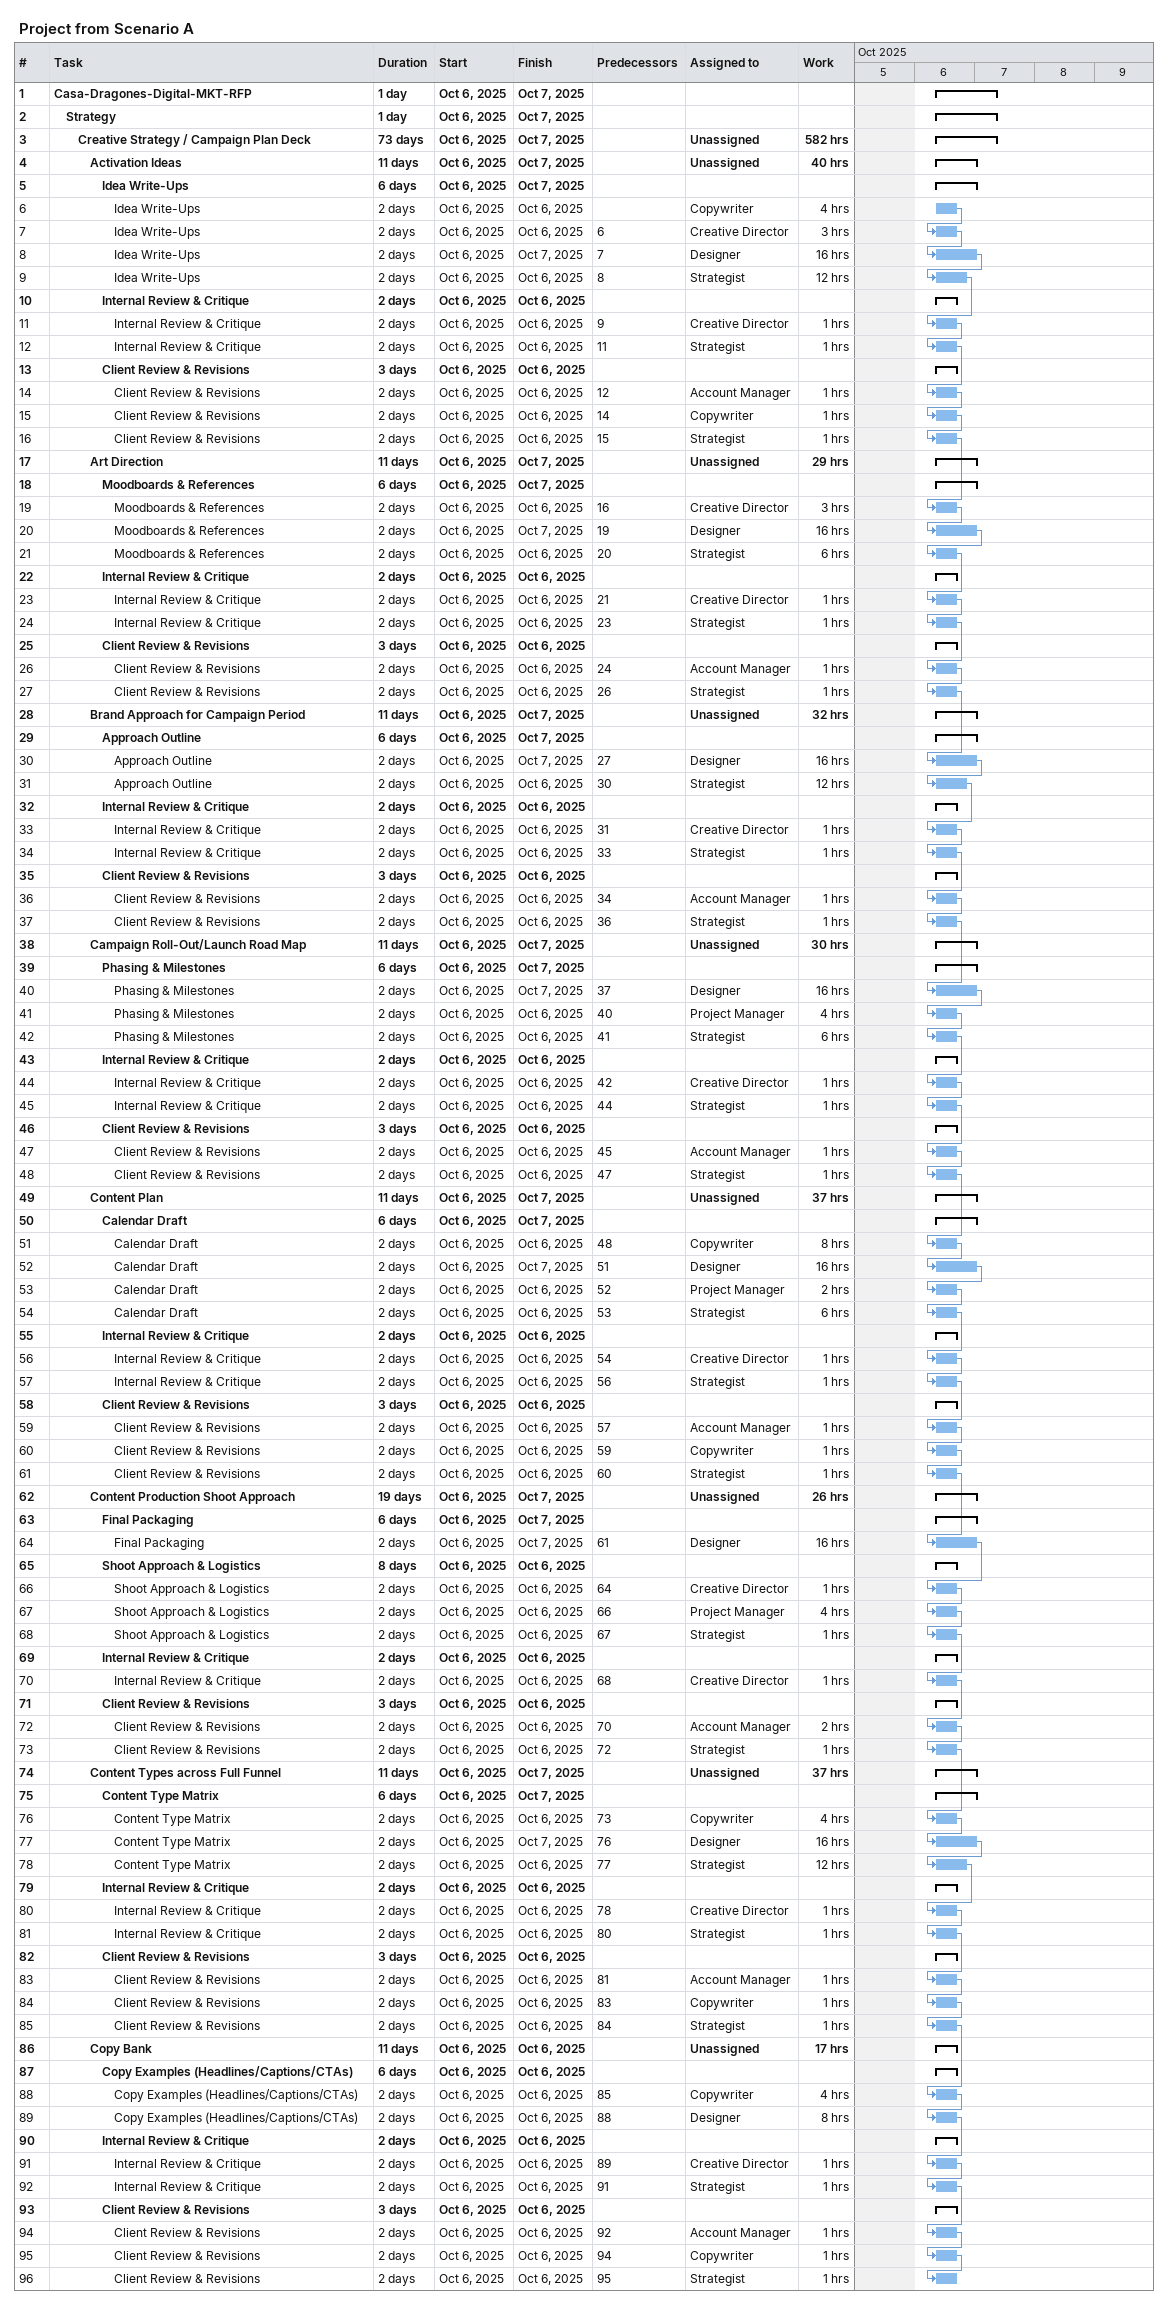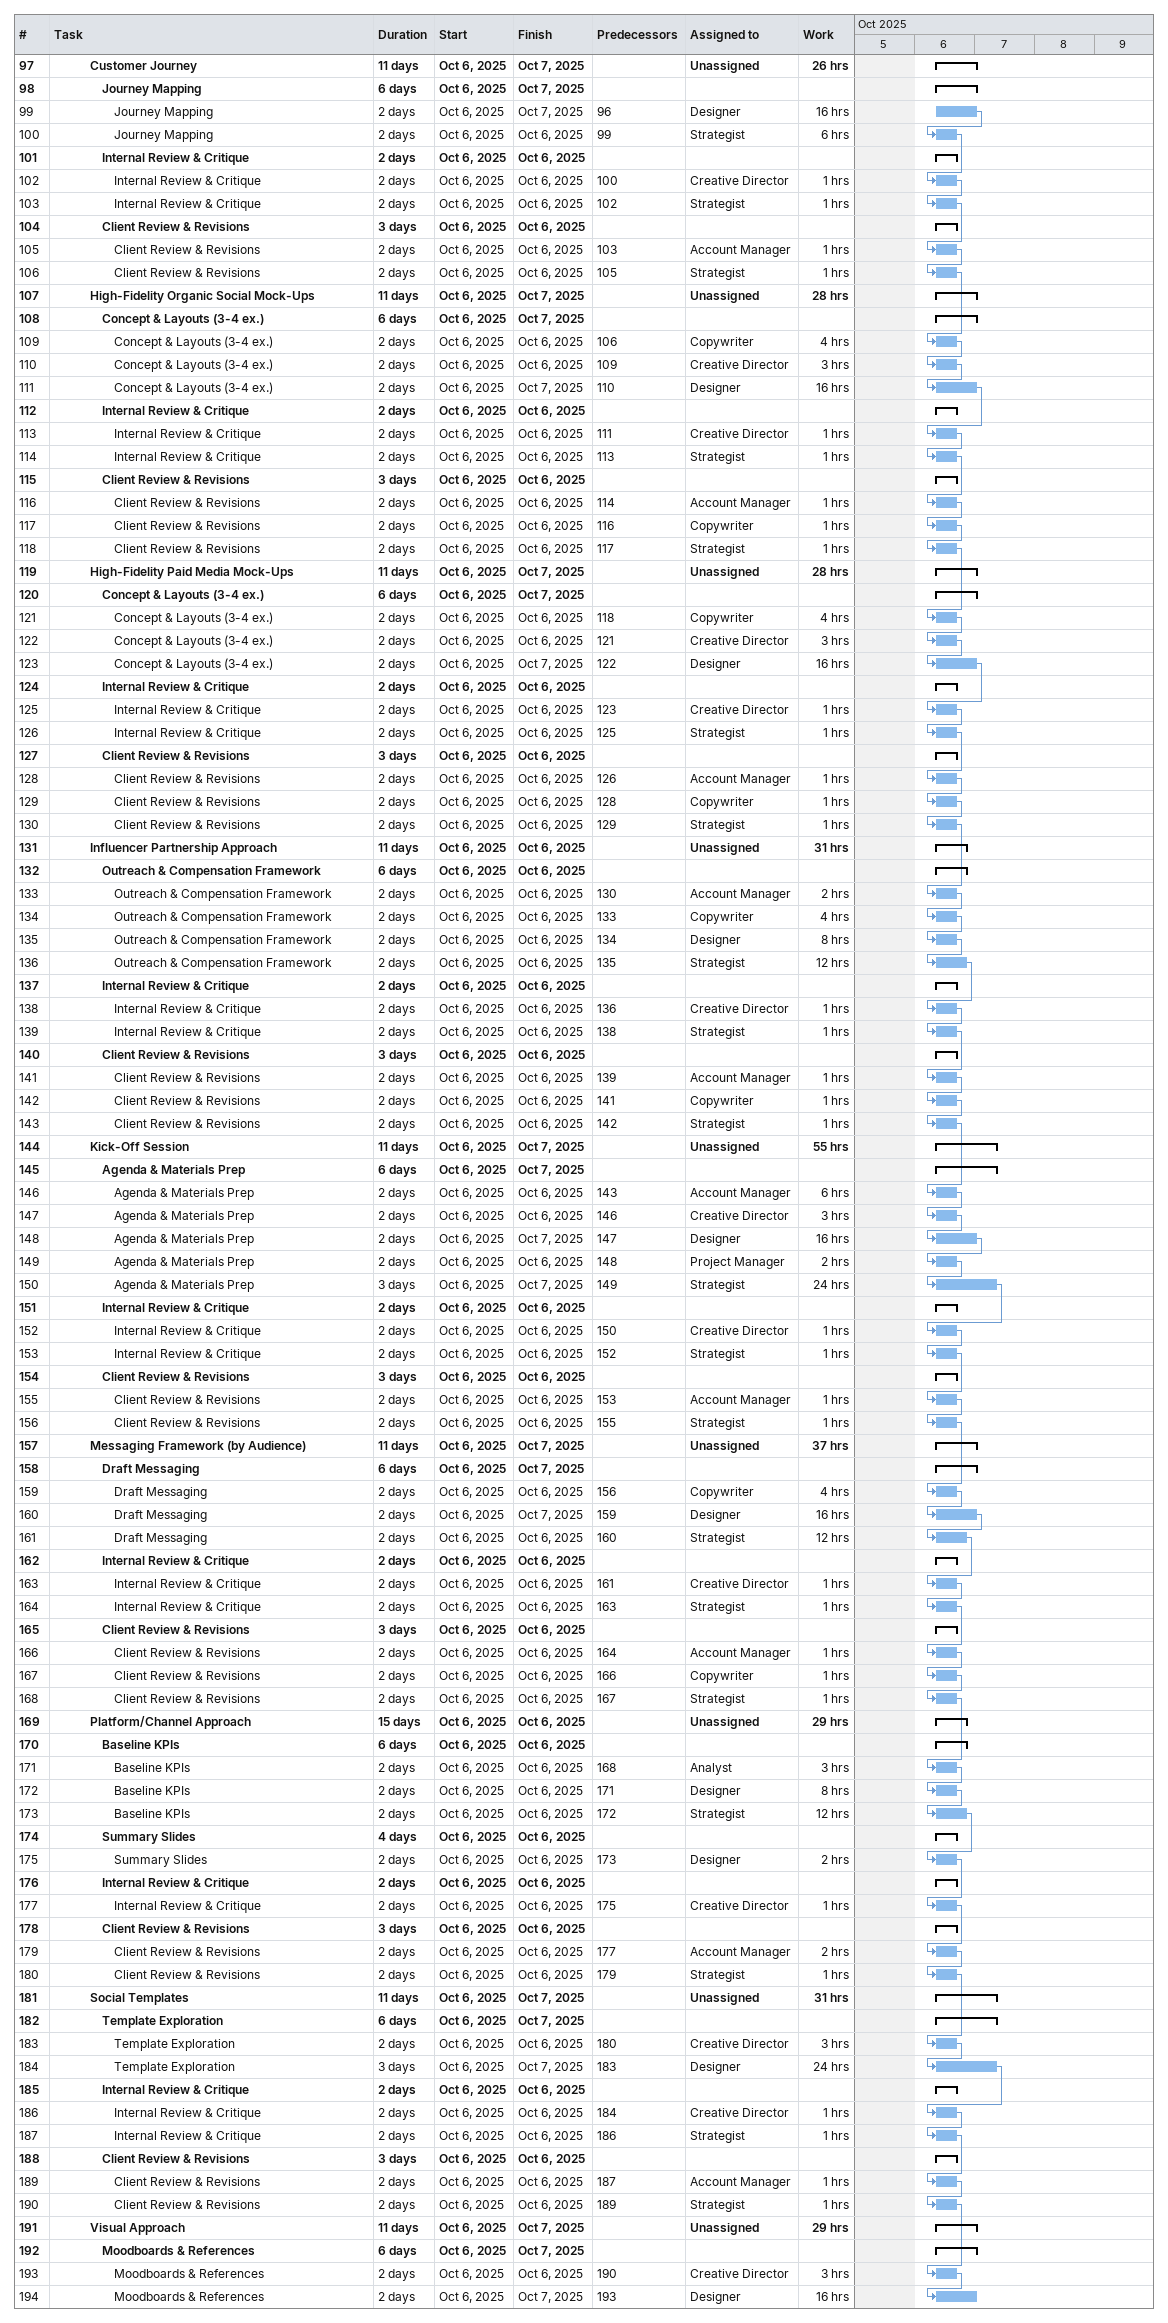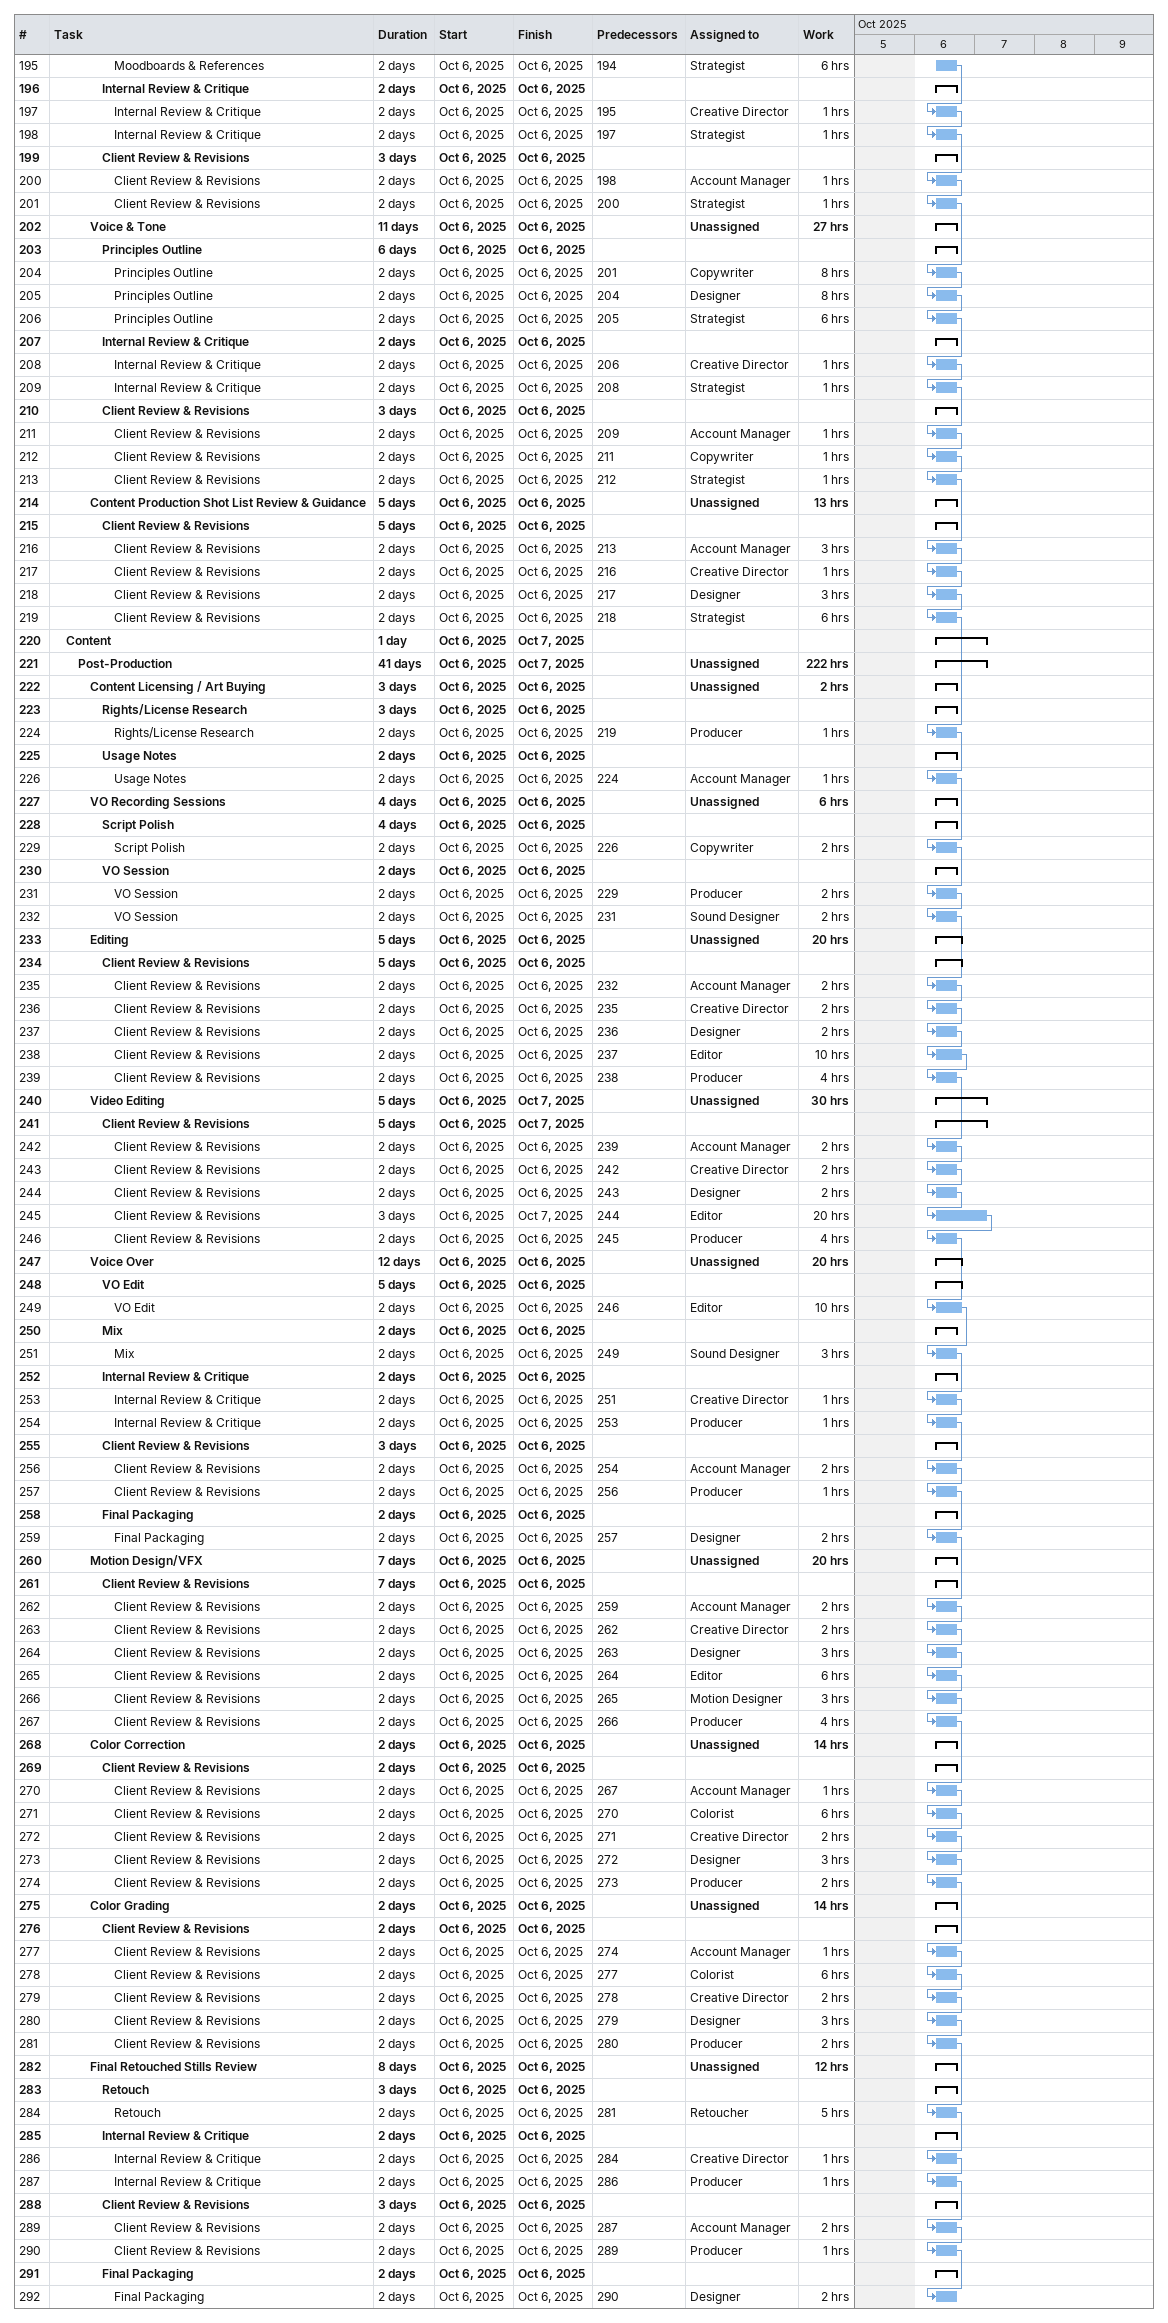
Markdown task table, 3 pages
Project from Scenario A

| ID | Level | Task | Duration | Start | Finish | Predecessors | Resources | Work (h) |
|---|---|---|---|---|---|---|---|---|
| 1 | 1 | **Casa-Dragones-Digital-MKT-RFP** | 1d | 2025-10-06 | 2025-10-07 |  |  |  |
| 2 | 2 | **Strategy** | 1d | 2025-10-06 | 2025-10-07 |  |  |  |
| 3 | 3 | **Creative Strategy / Campaign Plan Deck** | 73d | 2025-10-06 | 2025-10-07 |  | Unassigned | 582 |
| 4 | 4 | **Activation Ideas** | 11d | 2025-10-06 | 2025-10-07 |  | Unassigned | 40 |
| 5 | 5 | **Idea Write-Ups** | 6d | 2025-10-06 | 2025-10-07 |  |  |  |
| 6 | 6 | Idea Write-Ups | 2d | 2025-10-06 | 2025-10-06 |  | Copywriter | 4 |
| 7 | 6 | Idea Write-Ups | 2d | 2025-10-06 | 2025-10-06 | 6 | Creative Director | 3 |
| 8 | 6 | Idea Write-Ups | 2d | 2025-10-06 | 2025-10-07 | 7 | Designer | 16 |
| 9 | 6 | Idea Write-Ups | 2d | 2025-10-06 | 2025-10-06 | 8 | Strategist | 12 |
| 10 | 5 | **Internal Review & Critique** | 2d | 2025-10-06 | 2025-10-06 |  |  |  |
| 11 | 6 | Internal Review & Critique | 2d | 2025-10-06 | 2025-10-06 | 9 | Creative Director | 1 |
| 12 | 6 | Internal Review & Critique | 2d | 2025-10-06 | 2025-10-06 | 11 | Strategist | 1 |
| 13 | 5 | **Client Review & Revisions** | 3d | 2025-10-06 | 2025-10-06 |  |  |  |
| 14 | 6 | Client Review & Revisions | 2d | 2025-10-06 | 2025-10-06 | 12 | Account Manager | 1 |
| 15 | 6 | Client Review & Revisions | 2d | 2025-10-06 | 2025-10-06 | 14 | Copywriter | 1 |
| 16 | 6 | Client Review & Revisions | 2d | 2025-10-06 | 2025-10-06 | 15 | Strategist | 1 |
| 17 | 4 | **Art Direction** | 11d | 2025-10-06 | 2025-10-07 |  | Unassigned | 29 |
| 18 | 5 | **Moodboards & References** | 6d | 2025-10-06 | 2025-10-07 |  |  |  |
| 19 | 6 | Moodboards & References | 2d | 2025-10-06 | 2025-10-06 | 16 | Creative Director | 3 |
| 20 | 6 | Moodboards & References | 2d | 2025-10-06 | 2025-10-07 | 19 | Designer | 16 |
| 21 | 6 | Moodboards & References | 2d | 2025-10-06 | 2025-10-06 | 20 | Strategist | 6 |
| 22 | 5 | **Internal Review & Critique** | 2d | 2025-10-06 | 2025-10-06 |  |  |  |
| 23 | 6 | Internal Review & Critique | 2d | 2025-10-06 | 2025-10-06 | 21 | Creative Director | 1 |
| 24 | 6 | Internal Review & Critique | 2d | 2025-10-06 | 2025-10-06 | 23 | Strategist | 1 |
| 25 | 5 | **Client Review & Revisions** | 3d | 2025-10-06 | 2025-10-06 |  |  |  |
| 26 | 6 | Client Review & Revisions | 2d | 2025-10-06 | 2025-10-06 | 24 | Account Manager | 1 |
| 27 | 6 | Client Review & Revisions | 2d | 2025-10-06 | 2025-10-06 | 26 | Strategist | 1 |
| 28 | 4 | **Brand Approach for Campaign Period** | 11d | 2025-10-06 | 2025-10-07 |  | Unassigned | 32 |
| 29 | 5 | **Approach Outline** | 6d | 2025-10-06 | 2025-10-07 |  |  |  |
| 30 | 6 | Approach Outline | 2d | 2025-10-06 | 2025-10-07 | 27 | Designer | 16 |
| 31 | 6 | Approach Outline | 2d | 2025-10-06 | 2025-10-06 | 30 | Strategist | 12 |
| 32 | 5 | **Internal Review & Critique** | 2d | 2025-10-06 | 2025-10-06 |  |  |  |
| 33 | 6 | Internal Review & Critique | 2d | 2025-10-06 | 2025-10-06 | 31 | Creative Director | 1 |
| 34 | 6 | Internal Review & Critique | 2d | 2025-10-06 | 2025-10-06 | 33 | Strategist | 1 |
| 35 | 5 | **Client Review & Revisions** | 3d | 2025-10-06 | 2025-10-06 |  |  |  |
| 36 | 6 | Client Review & Revisions | 2d | 2025-10-06 | 2025-10-06 | 34 | Account Manager | 1 |
| 37 | 6 | Client Review & Revisions | 2d | 2025-10-06 | 2025-10-06 | 36 | Strategist | 1 |
| 38 | 4 | **Campaign Roll-Out/Launch Road Map** | 11d | 2025-10-06 | 2025-10-07 |  | Unassigned | 30 |
| 39 | 5 | **Phasing & Milestones** | 6d | 2025-10-06 | 2025-10-07 |  |  |  |
| 40 | 6 | Phasing & Milestones | 2d | 2025-10-06 | 2025-10-07 | 37 | Designer | 16 |
| 41 | 6 | Phasing & Milestones | 2d | 2025-10-06 | 2025-10-06 | 40 | Project Manager | 4 |
| 42 | 6 | Phasing & Milestones | 2d | 2025-10-06 | 2025-10-06 | 41 | Strategist | 6 |
| 43 | 5 | **Internal Review & Critique** | 2d | 2025-10-06 | 2025-10-06 |  |  |  |
| 44 | 6 | Internal Review & Critique | 2d | 2025-10-06 | 2025-10-06 | 42 | Creative Director | 1 |
| 45 | 6 | Internal Review & Critique | 2d | 2025-10-06 | 2025-10-06 | 44 | Strategist | 1 |
| 46 | 5 | **Client Review & Revisions** | 3d | 2025-10-06 | 2025-10-06 |  |  |  |
| 47 | 6 | Client Review & Revisions | 2d | 2025-10-06 | 2025-10-06 | 45 | Account Manager | 1 |
| 48 | 6 | Client Review & Revisions | 2d | 2025-10-06 | 2025-10-06 | 47 | Strategist | 1 |
| 49 | 4 | **Content Plan** | 11d | 2025-10-06 | 2025-10-07 |  | Unassigned | 37 |
| 50 | 5 | **Calendar Draft** | 6d | 2025-10-06 | 2025-10-07 |  |  |  |
| 51 | 6 | Calendar Draft | 2d | 2025-10-06 | 2025-10-06 | 48 | Copywriter | 8 |
| 52 | 6 | Calendar Draft | 2d | 2025-10-06 | 2025-10-07 | 51 | Designer | 16 |
| 53 | 6 | Calendar Draft | 2d | 2025-10-06 | 2025-10-06 | 52 | Project Manager | 2 |
| 54 | 6 | Calendar Draft | 2d | 2025-10-06 | 2025-10-06 | 53 | Strategist | 6 |
| 55 | 5 | **Internal Review & Critique** | 2d | 2025-10-06 | 2025-10-06 |  |  |  |
| 56 | 6 | Internal Review & Critique | 2d | 2025-10-06 | 2025-10-06 | 54 | Creative Director | 1 |
| 57 | 6 | Internal Review & Critique | 2d | 2025-10-06 | 2025-10-06 | 56 | Strategist | 1 |
| 58 | 5 | **Client Review & Revisions** | 3d | 2025-10-06 | 2025-10-06 |  |  |  |
| 59 | 6 | Client Review & Revisions | 2d | 2025-10-06 | 2025-10-06 | 57 | Account Manager | 1 |
| 60 | 6 | Client Review & Revisions | 2d | 2025-10-06 | 2025-10-06 | 59 | Copywriter | 1 |
| 61 | 6 | Client Review & Revisions | 2d | 2025-10-06 | 2025-10-06 | 60 | Strategist | 1 |
| 62 | 4 | **Content Production Shoot Approach** | 19d | 2025-10-06 | 2025-10-07 |  | Unassigned | 26 |
| 63 | 5 | **Final Packaging** | 6d | 2025-10-06 | 2025-10-07 |  |  |  |
| 64 | 6 | Final Packaging | 2d | 2025-10-06 | 2025-10-07 | 61 | Designer | 16 |
| 65 | 5 | **Shoot Approach & Logistics** | 8d | 2025-10-06 | 2025-10-06 |  |  |  |
| 66 | 6 | Shoot Approach & Logistics | 2d | 2025-10-06 | 2025-10-06 | 64 | Creative Director | 1 |
| 67 | 6 | Shoot Approach & Logistics | 2d | 2025-10-06 | 2025-10-06 | 66 | Project Manager | 4 |
| 68 | 6 | Shoot Approach & Logistics | 2d | 2025-10-06 | 2025-10-06 | 67 | Strategist | 1 |
| 69 | 5 | **Internal Review & Critique** | 2d | 2025-10-06 | 2025-10-06 |  |  |  |
| 70 | 6 | Internal Review & Critique | 2d | 2025-10-06 | 2025-10-06 | 68 | Creative Director | 1 |
| 71 | 5 | **Client Review & Revisions** | 3d | 2025-10-06 | 2025-10-06 |  |  |  |
| 72 | 6 | Client Review & Revisions | 2d | 2025-10-06 | 2025-10-06 | 70 | Account Manager | 2 |
| 73 | 6 | Client Review & Revisions | 2d | 2025-10-06 | 2025-10-06 | 72 | Strategist | 1 |
| 74 | 4 | **Content Types across Full Funnel** | 11d | 2025-10-06 | 2025-10-07 |  | Unassigned | 37 |
| 75 | 5 | **Content Type Matrix** | 6d | 2025-10-06 | 2025-10-07 |  |  |  |
| 76 | 6 | Content Type Matrix | 2d | 2025-10-06 | 2025-10-06 | 73 | Copywriter | 4 |
| 77 | 6 | Content Type Matrix | 2d | 2025-10-06 | 2025-10-07 | 76 | Designer | 16 |
| 78 | 6 | Content Type Matrix | 2d | 2025-10-06 | 2025-10-06 | 77 | Strategist | 12 |
| 79 | 5 | **Internal Review & Critique** | 2d | 2025-10-06 | 2025-10-06 |  |  |  |
| 80 | 6 | Internal Review & Critique | 2d | 2025-10-06 | 2025-10-06 | 78 | Creative Director | 1 |
| 81 | 6 | Internal Review & Critique | 2d | 2025-10-06 | 2025-10-06 | 80 | Strategist | 1 |
| 82 | 5 | **Client Review & Revisions** | 3d | 2025-10-06 | 2025-10-06 |  |  |  |
| 83 | 6 | Client Review & Revisions | 2d | 2025-10-06 | 2025-10-06 | 81 | Account Manager | 1 |
| 84 | 6 | Client Review & Revisions | 2d | 2025-10-06 | 2025-10-06 | 83 | Copywriter | 1 |
| 85 | 6 | Client Review & Revisions | 2d | 2025-10-06 | 2025-10-06 | 84 | Strategist | 1 |
| 86 | 4 | **Copy Bank** | 11d | 2025-10-06 | 2025-10-06 |  | Unassigned | 17 |
| 87 | 5 | **Copy Examples (Headlines/Captions/CTAs)** | 6d | 2025-10-06 | 2025-10-06 |  |  |  |
| 88 | 6 | Copy Examples (Headlines/Captions/CTAs) | 2d | 2025-10-06 | 2025-10-06 | 85 | Copywriter | 4 |
| 89 | 6 | Copy Examples (Headlines/Captions/CTAs) | 2d | 2025-10-06 | 2025-10-06 | 88 | Designer | 8 |
| 90 | 5 | **Internal Review & Critique** | 2d | 2025-10-06 | 2025-10-06 |  |  |  |
| 91 | 6 | Internal Review & Critique | 2d | 2025-10-06 | 2025-10-06 | 89 | Creative Director | 1 |
| 92 | 6 | Internal Review & Critique | 2d | 2025-10-06 | 2025-10-06 | 91 | Strategist | 1 |
| 93 | 5 | **Client Review & Revisions** | 3d | 2025-10-06 | 2025-10-06 |  |  |  |
| 94 | 6 | Client Review & Revisions | 2d | 2025-10-06 | 2025-10-06 | 92 | Account Manager | 1 |
| 95 | 6 | Client Review & Revisions | 2d | 2025-10-06 | 2025-10-06 | 94 | Copywriter | 1 |
| 96 | 6 | Client Review & Revisions | 2d | 2025-10-06 | 2025-10-06 | 95 | Strategist | 1 |
| 97 | 4 | **Customer Journey** | 11d | 2025-10-06 | 2025-10-07 |  | Unassigned | 26 |
| 98 | 5 | **Journey Mapping** | 6d | 2025-10-06 | 2025-10-07 |  |  |  |
| 99 | 6 | Journey Mapping | 2d | 2025-10-06 | 2025-10-07 | 96 | Designer | 16 |
| 100 | 6 | Journey Mapping | 2d | 2025-10-06 | 2025-10-06 | 99 | Strategist | 6 |
| 101 | 5 | **Internal Review & Critique** | 2d | 2025-10-06 | 2025-10-06 |  |  |  |
| 102 | 6 | Internal Review & Critique | 2d | 2025-10-06 | 2025-10-06 | 100 | Creative Director | 1 |
| 103 | 6 | Internal Review & Critique | 2d | 2025-10-06 | 2025-10-06 | 102 | Strategist | 1 |
| 104 | 5 | **Client Review & Revisions** | 3d | 2025-10-06 | 2025-10-06 |  |  |  |
| 105 | 6 | Client Review & Revisions | 2d | 2025-10-06 | 2025-10-06 | 103 | Account Manager | 1 |
| 106 | 6 | Client Review & Revisions | 2d | 2025-10-06 | 2025-10-06 | 105 | Strategist | 1 |
| 107 | 4 | **High-Fidelity Organic Social Mock-Ups** | 11d | 2025-10-06 | 2025-10-07 |  | Unassigned | 28 |
| 108 | 5 | **Concept & Layouts (3-4 ex.)** | 6d | 2025-10-06 | 2025-10-07 |  |  |  |
| 109 | 6 | Concept & Layouts (3-4 ex.) | 2d | 2025-10-06 | 2025-10-06 | 106 | Copywriter | 4 |
| 110 | 6 | Concept & Layouts (3-4 ex.) | 2d | 2025-10-06 | 2025-10-06 | 109 | Creative Director | 3 |
| 111 | 6 | Concept & Layouts (3-4 ex.) | 2d | 2025-10-06 | 2025-10-07 | 110 | Designer | 16 |
| 112 | 5 | **Internal Review & Critique** | 2d | 2025-10-06 | 2025-10-06 |  |  |  |
| 113 | 6 | Internal Review & Critique | 2d | 2025-10-06 | 2025-10-06 | 111 | Creative Director | 1 |
| 114 | 6 | Internal Review & Critique | 2d | 2025-10-06 | 2025-10-06 | 113 | Strategist | 1 |
| 115 | 5 | **Client Review & Revisions** | 3d | 2025-10-06 | 2025-10-06 |  |  |  |
| 116 | 6 | Client Review & Revisions | 2d | 2025-10-06 | 2025-10-06 | 114 | Account Manager | 1 |
| 117 | 6 | Client Review & Revisions | 2d | 2025-10-06 | 2025-10-06 | 116 | Copywriter | 1 |
| 118 | 6 | Client Review & Revisions | 2d | 2025-10-06 | 2025-10-06 | 117 | Strategist | 1 |
| 119 | 4 | **High-Fidelity Paid Media Mock-Ups** | 11d | 2025-10-06 | 2025-10-07 |  | Unassigned | 28 |
| 120 | 5 | **Concept & Layouts (3-4 ex.)** | 6d | 2025-10-06 | 2025-10-07 |  |  |  |
| 121 | 6 | Concept & Layouts (3-4 ex.) | 2d | 2025-10-06 | 2025-10-06 | 118 | Copywriter | 4 |
| 122 | 6 | Concept & Layouts (3-4 ex.) | 2d | 2025-10-06 | 2025-10-06 | 121 | Creative Director | 3 |
| 123 | 6 | Concept & Layouts (3-4 ex.) | 2d | 2025-10-06 | 2025-10-07 | 122 | Designer | 16 |
| 124 | 5 | **Internal Review & Critique** | 2d | 2025-10-06 | 2025-10-06 |  |  |  |
| 125 | 6 | Internal Review & Critique | 2d | 2025-10-06 | 2025-10-06 | 123 | Creative Director | 1 |
| 126 | 6 | Internal Review & Critique | 2d | 2025-10-06 | 2025-10-06 | 125 | Strategist | 1 |
| 127 | 5 | **Client Review & Revisions** | 3d | 2025-10-06 | 2025-10-06 |  |  |  |
| 128 | 6 | Client Review & Revisions | 2d | 2025-10-06 | 2025-10-06 | 126 | Account Manager | 1 |
| 129 | 6 | Client Review & Revisions | 2d | 2025-10-06 | 2025-10-06 | 128 | Copywriter | 1 |
| 130 | 6 | Client Review & Revisions | 2d | 2025-10-06 | 2025-10-06 | 129 | Strategist | 1 |
| 131 | 4 | **Influencer Partnership Approach** | 11d | 2025-10-06 | 2025-10-06 |  | Unassigned | 31 |
| 132 | 5 | **Outreach & Compensation Framework** | 6d | 2025-10-06 | 2025-10-06 |  |  |  |
| 133 | 6 | Outreach & Compensation Framework | 2d | 2025-10-06 | 2025-10-06 | 130 | Account Manager | 2 |
| 134 | 6 | Outreach & Compensation Framework | 2d | 2025-10-06 | 2025-10-06 | 133 | Copywriter | 4 |
| 135 | 6 | Outreach & Compensation Framework | 2d | 2025-10-06 | 2025-10-06 | 134 | Designer | 8 |
| 136 | 6 | Outreach & Compensation Framework | 2d | 2025-10-06 | 2025-10-06 | 135 | Strategist | 12 |
| 137 | 5 | **Internal Review & Critique** | 2d | 2025-10-06 | 2025-10-06 |  |  |  |
| 138 | 6 | Internal Review & Critique | 2d | 2025-10-06 | 2025-10-06 | 136 | Creative Director | 1 |
| 139 | 6 | Internal Review & Critique | 2d | 2025-10-06 | 2025-10-06 | 138 | Strategist | 1 |
| 140 | 5 | **Client Review & Revisions** | 3d | 2025-10-06 | 2025-10-06 |  |  |  |
| 141 | 6 | Client Review & Revisions | 2d | 2025-10-06 | 2025-10-06 | 139 | Account Manager | 1 |
| 142 | 6 | Client Review & Revisions | 2d | 2025-10-06 | 2025-10-06 | 141 | Copywriter | 1 |
| 143 | 6 | Client Review & Revisions | 2d | 2025-10-06 | 2025-10-06 | 142 | Strategist | 1 |
| 144 | 4 | **Kick-Off Session** | 11d | 2025-10-06 | 2025-10-07 |  | Unassigned | 55 |
| 145 | 5 | **Agenda & Materials Prep** | 6d | 2025-10-06 | 2025-10-07 |  |  |  |
| 146 | 6 | Agenda & Materials Prep | 2d | 2025-10-06 | 2025-10-06 | 143 | Account Manager | 6 |
| 147 | 6 | Agenda & Materials Prep | 2d | 2025-10-06 | 2025-10-06 | 146 | Creative Director | 3 |
| 148 | 6 | Agenda & Materials Prep | 2d | 2025-10-06 | 2025-10-07 | 147 | Designer | 16 |
| 149 | 6 | Agenda & Materials Prep | 2d | 2025-10-06 | 2025-10-06 | 148 | Project Manager | 2 |
| 150 | 6 | Agenda & Materials Prep | 3d | 2025-10-06 | 2025-10-07 | 149 | Strategist | 24 |
| 151 | 5 | **Internal Review & Critique** | 2d | 2025-10-06 | 2025-10-06 |  |  |  |
| 152 | 6 | Internal Review & Critique | 2d | 2025-10-06 | 2025-10-06 | 150 | Creative Director | 1 |
| 153 | 6 | Internal Review & Critique | 2d | 2025-10-06 | 2025-10-06 | 152 | Strategist | 1 |
| 154 | 5 | **Client Review & Revisions** | 3d | 2025-10-06 | 2025-10-06 |  |  |  |
| 155 | 6 | Client Review & Revisions | 2d | 2025-10-06 | 2025-10-06 | 153 | Account Manager | 1 |
| 156 | 6 | Client Review & Revisions | 2d | 2025-10-06 | 2025-10-06 | 155 | Strategist | 1 |
| 157 | 4 | **Messaging Framework (by Audience)** | 11d | 2025-10-06 | 2025-10-07 |  | Unassigned | 37 |
| 158 | 5 | **Draft Messaging** | 6d | 2025-10-06 | 2025-10-07 |  |  |  |
| 159 | 6 | Draft Messaging | 2d | 2025-10-06 | 2025-10-06 | 156 | Copywriter | 4 |
| 160 | 6 | Draft Messaging | 2d | 2025-10-06 | 2025-10-07 | 159 | Designer | 16 |
| 161 | 6 | Draft Messaging | 2d | 2025-10-06 | 2025-10-06 | 160 | Strategist | 12 |
| 162 | 5 | **Internal Review & Critique** | 2d | 2025-10-06 | 2025-10-06 |  |  |  |
| 163 | 6 | Internal Review & Critique | 2d | 2025-10-06 | 2025-10-06 | 161 | Creative Director | 1 |
| 164 | 6 | Internal Review & Critique | 2d | 2025-10-06 | 2025-10-06 | 163 | Strategist | 1 |
| 165 | 5 | **Client Review & Revisions** | 3d | 2025-10-06 | 2025-10-06 |  |  |  |
| 166 | 6 | Client Review & Revisions | 2d | 2025-10-06 | 2025-10-06 | 164 | Account Manager | 1 |
| 167 | 6 | Client Review & Revisions | 2d | 2025-10-06 | 2025-10-06 | 166 | Copywriter | 1 |
| 168 | 6 | Client Review & Revisions | 2d | 2025-10-06 | 2025-10-06 | 167 | Strategist | 1 |
| 169 | 4 | **Platform/Channel Approach** | 15d | 2025-10-06 | 2025-10-06 |  | Unassigned | 29 |
| 170 | 5 | **Baseline KPIs** | 6d | 2025-10-06 | 2025-10-06 |  |  |  |
| 171 | 6 | Baseline KPIs | 2d | 2025-10-06 | 2025-10-06 | 168 | Analyst | 3 |
| 172 | 6 | Baseline KPIs | 2d | 2025-10-06 | 2025-10-06 | 171 | Designer | 8 |
| 173 | 6 | Baseline KPIs | 2d | 2025-10-06 | 2025-10-06 | 172 | Strategist | 12 |
| 174 | 5 | **Summary Slides** | 4d | 2025-10-06 | 2025-10-06 |  |  |  |
| 175 | 6 | Summary Slides | 2d | 2025-10-06 | 2025-10-06 | 173 | Designer | 2 |
| 176 | 5 | **Internal Review & Critique** | 2d | 2025-10-06 | 2025-10-06 |  |  |  |
| 177 | 6 | Internal Review & Critique | 2d | 2025-10-06 | 2025-10-06 | 175 | Creative Director | 1 |
| 178 | 5 | **Client Review & Revisions** | 3d | 2025-10-06 | 2025-10-06 |  |  |  |
| 179 | 6 | Client Review & Revisions | 2d | 2025-10-06 | 2025-10-06 | 177 | Account Manager | 2 |
| 180 | 6 | Client Review & Revisions | 2d | 2025-10-06 | 2025-10-06 | 179 | Strategist | 1 |
| 181 | 4 | **Social Templates** | 11d | 2025-10-06 | 2025-10-07 |  | Unassigned | 31 |
| 182 | 5 | **Template Exploration** | 6d | 2025-10-06 | 2025-10-07 |  |  |  |
| 183 | 6 | Template Exploration | 2d | 2025-10-06 | 2025-10-06 | 180 | Creative Director | 3 |
| 184 | 6 | Template Exploration | 3d | 2025-10-06 | 2025-10-07 | 183 | Designer | 24 |
| 185 | 5 | **Internal Review & Critique** | 2d | 2025-10-06 | 2025-10-06 |  |  |  |
| 186 | 6 | Internal Review & Critique | 2d | 2025-10-06 | 2025-10-06 | 184 | Creative Director | 1 |
| 187 | 6 | Internal Review & Critique | 2d | 2025-10-06 | 2025-10-06 | 186 | Strategist | 1 |
| 188 | 5 | **Client Review & Revisions** | 3d | 2025-10-06 | 2025-10-06 |  |  |  |
| 189 | 6 | Client Review & Revisions | 2d | 2025-10-06 | 2025-10-06 | 187 | Account Manager | 1 |
| 190 | 6 | Client Review & Revisions | 2d | 2025-10-06 | 2025-10-06 | 189 | Strategist | 1 |
| 191 | 4 | **Visual Approach** | 11d | 2025-10-06 | 2025-10-07 |  | Unassigned | 29 |
| 192 | 5 | **Moodboards & References** | 6d | 2025-10-06 | 2025-10-07 |  |  |  |
| 193 | 6 | Moodboards & References | 2d | 2025-10-06 | 2025-10-06 | 190 | Creative Director | 3 |
| 194 | 6 | Moodboards & References | 2d | 2025-10-06 | 2025-10-07 | 193 | Designer | 16 |
| 195 | 6 | Moodboards & References | 2d | 2025-10-06 | 2025-10-06 | 194 | Strategist | 6 |
| 196 | 5 | **Internal Review & Critique** | 2d | 2025-10-06 | 2025-10-06 |  |  |  |
| 197 | 6 | Internal Review & Critique | 2d | 2025-10-06 | 2025-10-06 | 195 | Creative Director | 1 |
| 198 | 6 | Internal Review & Critique | 2d | 2025-10-06 | 2025-10-06 | 197 | Strategist | 1 |
| 199 | 5 | **Client Review & Revisions** | 3d | 2025-10-06 | 2025-10-06 |  |  |  |
| 200 | 6 | Client Review & Revisions | 2d | 2025-10-06 | 2025-10-06 | 198 | Account Manager | 1 |
| 201 | 6 | Client Review & Revisions | 2d | 2025-10-06 | 2025-10-06 | 200 | Strategist | 1 |
| 202 | 4 | **Voice & Tone** | 11d | 2025-10-06 | 2025-10-06 |  | Unassigned | 27 |
| 203 | 5 | **Principles Outline** | 6d | 2025-10-06 | 2025-10-06 |  |  |  |
| 204 | 6 | Principles Outline | 2d | 2025-10-06 | 2025-10-06 | 201 | Copywriter | 8 |
| 205 | 6 | Principles Outline | 2d | 2025-10-06 | 2025-10-06 | 204 | Designer | 8 |
| 206 | 6 | Principles Outline | 2d | 2025-10-06 | 2025-10-06 | 205 | Strategist | 6 |
| 207 | 5 | **Internal Review & Critique** | 2d | 2025-10-06 | 2025-10-06 |  |  |  |
| 208 | 6 | Internal Review & Critique | 2d | 2025-10-06 | 2025-10-06 | 206 | Creative Director | 1 |
| 209 | 6 | Internal Review & Critique | 2d | 2025-10-06 | 2025-10-06 | 208 | Strategist | 1 |
| 210 | 5 | **Client Review & Revisions** | 3d | 2025-10-06 | 2025-10-06 |  |  |  |
| 211 | 6 | Client Review & Revisions | 2d | 2025-10-06 | 2025-10-06 | 209 | Account Manager | 1 |
| 212 | 6 | Client Review & Revisions | 2d | 2025-10-06 | 2025-10-06 | 211 | Copywriter | 1 |
| 213 | 6 | Client Review & Revisions | 2d | 2025-10-06 | 2025-10-06 | 212 | Strategist | 1 |
| 214 | 4 | **Content Production Shot List Review & Guidance** | 5d | 2025-10-06 | 2025-10-06 |  | Unassigned | 13 |
| 215 | 5 | **Client Review & Revisions** | 5d | 2025-10-06 | 2025-10-06 |  |  |  |
| 216 | 6 | Client Review & Revisions | 2d | 2025-10-06 | 2025-10-06 | 213 | Account Manager | 3 |
| 217 | 6 | Client Review & Revisions | 2d | 2025-10-06 | 2025-10-06 | 216 | Creative Director | 1 |
| 218 | 6 | Client Review & Revisions | 2d | 2025-10-06 | 2025-10-06 | 217 | Designer | 3 |
| 219 | 6 | Client Review & Revisions | 2d | 2025-10-06 | 2025-10-06 | 218 | Strategist | 6 |
| 220 | 2 | **Content** | 1d | 2025-10-06 | 2025-10-07 |  |  |  |
| 221 | 3 | **Post-Production** | 41d | 2025-10-06 | 2025-10-07 |  | Unassigned | 222 |
| 222 | 4 | **Content Licensing / Art Buying** | 3d | 2025-10-06 | 2025-10-06 |  | Unassigned | 2 |
| 223 | 5 | **Rights/License Research** | 3d | 2025-10-06 | 2025-10-06 |  |  |  |
| 224 | 6 | Rights/License Research | 2d | 2025-10-06 | 2025-10-06 | 219 | Producer | 1 |
| 225 | 5 | **Usage Notes** | 2d | 2025-10-06 | 2025-10-06 |  |  |  |
| 226 | 6 | Usage Notes | 2d | 2025-10-06 | 2025-10-06 | 224 | Account Manager | 1 |
| 227 | 4 | **VO Recording Sessions** | 4d | 2025-10-06 | 2025-10-06 |  | Unassigned | 6 |
| 228 | 5 | **Script Polish** | 4d | 2025-10-06 | 2025-10-06 |  |  |  |
| 229 | 6 | Script Polish | 2d | 2025-10-06 | 2025-10-06 | 226 | Copywriter | 2 |
| 230 | 5 | **VO Session** | 2d | 2025-10-06 | 2025-10-06 |  |  |  |
| 231 | 6 | VO Session | 2d | 2025-10-06 | 2025-10-06 | 229 | Producer | 2 |
| 232 | 6 | VO Session | 2d | 2025-10-06 | 2025-10-06 | 231 | Sound Designer | 2 |
| 233 | 4 | **Editing** | 5d | 2025-10-06 | 2025-10-06 |  | Unassigned | 20 |
| 234 | 5 | **Client Review & Revisions** | 5d | 2025-10-06 | 2025-10-06 |  |  |  |
| 235 | 6 | Client Review & Revisions | 2d | 2025-10-06 | 2025-10-06 | 232 | Account Manager | 2 |
| 236 | 6 | Client Review & Revisions | 2d | 2025-10-06 | 2025-10-06 | 235 | Creative Director | 2 |
| 237 | 6 | Client Review & Revisions | 2d | 2025-10-06 | 2025-10-06 | 236 | Designer | 2 |
| 238 | 6 | Client Review & Revisions | 2d | 2025-10-06 | 2025-10-06 | 237 | Editor | 10 |
| 239 | 6 | Client Review & Revisions | 2d | 2025-10-06 | 2025-10-06 | 238 | Producer | 4 |
| 240 | 4 | **Video Editing** | 5d | 2025-10-06 | 2025-10-07 |  | Unassigned | 30 |
| 241 | 5 | **Client Review & Revisions** | 5d | 2025-10-06 | 2025-10-07 |  |  |  |
| 242 | 6 | Client Review & Revisions | 2d | 2025-10-06 | 2025-10-06 | 239 | Account Manager | 2 |
| 243 | 6 | Client Review & Revisions | 2d | 2025-10-06 | 2025-10-06 | 242 | Creative Director | 2 |
| 244 | 6 | Client Review & Revisions | 2d | 2025-10-06 | 2025-10-06 | 243 | Designer | 2 |
| 245 | 6 | Client Review & Revisions | 3d | 2025-10-06 | 2025-10-07 | 244 | Editor | 20 |
| 246 | 6 | Client Review & Revisions | 2d | 2025-10-06 | 2025-10-06 | 245 | Producer | 4 |
| 247 | 4 | **Voice Over** | 12d | 2025-10-06 | 2025-10-06 |  | Unassigned | 20 |
| 248 | 5 | **VO Edit** | 5d | 2025-10-06 | 2025-10-06 |  |  |  |
| 249 | 6 | VO Edit | 2d | 2025-10-06 | 2025-10-06 | 246 | Editor | 10 |
| 250 | 5 | **Mix** | 2d | 2025-10-06 | 2025-10-06 |  |  |  |
| 251 | 6 | Mix | 2d | 2025-10-06 | 2025-10-06 | 249 | Sound Designer | 3 |
| 252 | 5 | **Internal Review & Critique** | 2d | 2025-10-06 | 2025-10-06 |  |  |  |
| 253 | 6 | Internal Review & Critique | 2d | 2025-10-06 | 2025-10-06 | 251 | Creative Director | 1 |
| 254 | 6 | Internal Review & Critique | 2d | 2025-10-06 | 2025-10-06 | 253 | Producer | 1 |
| 255 | 5 | **Client Review & Revisions** | 3d | 2025-10-06 | 2025-10-06 |  |  |  |
| 256 | 6 | Client Review & Revisions | 2d | 2025-10-06 | 2025-10-06 | 254 | Account Manager | 2 |
| 257 | 6 | Client Review & Revisions | 2d | 2025-10-06 | 2025-10-06 | 256 | Producer | 1 |
| 258 | 5 | **Final Packaging** | 2d | 2025-10-06 | 2025-10-06 |  |  |  |
| 259 | 6 | Final Packaging | 2d | 2025-10-06 | 2025-10-06 | 257 | Designer | 2 |
| 260 | 4 | **Motion Design/VFX** | 7d | 2025-10-06 | 2025-10-06 |  | Unassigned | 20 |
| 261 | 5 | **Client Review & Revisions** | 7d | 2025-10-06 | 2025-10-06 |  |  |  |
| 262 | 6 | Client Review & Revisions | 2d | 2025-10-06 | 2025-10-06 | 259 | Account Manager | 2 |
| 263 | 6 | Client Review & Revisions | 2d | 2025-10-06 | 2025-10-06 | 262 | Creative Director | 2 |
| 264 | 6 | Client Review & Revisions | 2d | 2025-10-06 | 2025-10-06 | 263 | Designer | 3 |
| 265 | 6 | Client Review & Revisions | 2d | 2025-10-06 | 2025-10-06 | 264 | Editor | 6 |
| 266 | 6 | Client Review & Revisions | 2d | 2025-10-06 | 2025-10-06 | 265 | Motion Designer | 3 |
| 267 | 6 | Client Review & Revisions | 2d | 2025-10-06 | 2025-10-06 | 266 | Producer | 4 |
| 268 | 4 | **Color Correction** | 2d | 2025-10-06 | 2025-10-06 |  | Unassigned | 14 |
| 269 | 5 | **Client Review & Revisions** | 2d | 2025-10-06 | 2025-10-06 |  |  |  |
| 270 | 6 | Client Review & Revisions | 2d | 2025-10-06 | 2025-10-06 | 267 | Account Manager | 1 |
| 271 | 6 | Client Review & Revisions | 2d | 2025-10-06 | 2025-10-06 | 270 | Colorist | 6 |
| 272 | 6 | Client Review & Revisions | 2d | 2025-10-06 | 2025-10-06 | 271 | Creative Director | 2 |
| 273 | 6 | Client Review & Revisions | 2d | 2025-10-06 | 2025-10-06 | 272 | Designer | 3 |
| 274 | 6 | Client Review & Revisions | 2d | 2025-10-06 | 2025-10-06 | 273 | Producer | 2 |
| 275 | 4 | **Color Grading** | 2d | 2025-10-06 | 2025-10-06 |  | Unassigned | 14 |
| 276 | 5 | **Client Review & Revisions** | 2d | 2025-10-06 | 2025-10-06 |  |  |  |
| 277 | 6 | Client Review & Revisions | 2d | 2025-10-06 | 2025-10-06 | 274 | Account Manager | 1 |
| 278 | 6 | Client Review & Revisions | 2d | 2025-10-06 | 2025-10-06 | 277 | Colorist | 6 |
| 279 | 6 | Client Review & Revisions | 2d | 2025-10-06 | 2025-10-06 | 278 | Creative Director | 2 |
| 280 | 6 | Client Review & Revisions | 2d | 2025-10-06 | 2025-10-06 | 279 | Designer | 3 |
| 281 | 6 | Client Review & Revisions | 2d | 2025-10-06 | 2025-10-06 | 280 | Producer | 2 |
| 282 | 4 | **Final Retouched Stills Review** | 8d | 2025-10-06 | 2025-10-06 |  | Unassigned | 12 |
| 283 | 5 | **Retouch** | 3d | 2025-10-06 | 2025-10-06 |  |  |  |
| 284 | 6 | Retouch | 2d | 2025-10-06 | 2025-10-06 | 281 | Retoucher | 5 |
| 285 | 5 | **Internal Review & Critique** | 2d | 2025-10-06 | 2025-10-06 |  |  |  |
| 286 | 6 | Internal Review & Critique | 2d | 2025-10-06 | 2025-10-06 | 284 | Creative Director | 1 |
| 287 | 6 | Internal Review & Critique | 2d | 2025-10-06 | 2025-10-06 | 286 | Producer | 1 |
| 288 | 5 | **Client Review & Revisions** | 3d | 2025-10-06 | 2025-10-06 |  |  |  |
| 289 | 6 | Client Review & Revisions | 2d | 2025-10-06 | 2025-10-06 | 287 | Account Manager | 2 |
| 290 | 6 | Client Review & Revisions | 2d | 2025-10-06 | 2025-10-06 | 289 | Producer | 1 |
| 291 | 5 | **Final Packaging** | 2d | 2025-10-06 | 2025-10-06 |  |  |  |
| 292 | 6 | Final Packaging | 2d | 2025-10-06 | 2025-10-06 | 290 | Designer | 2 |
